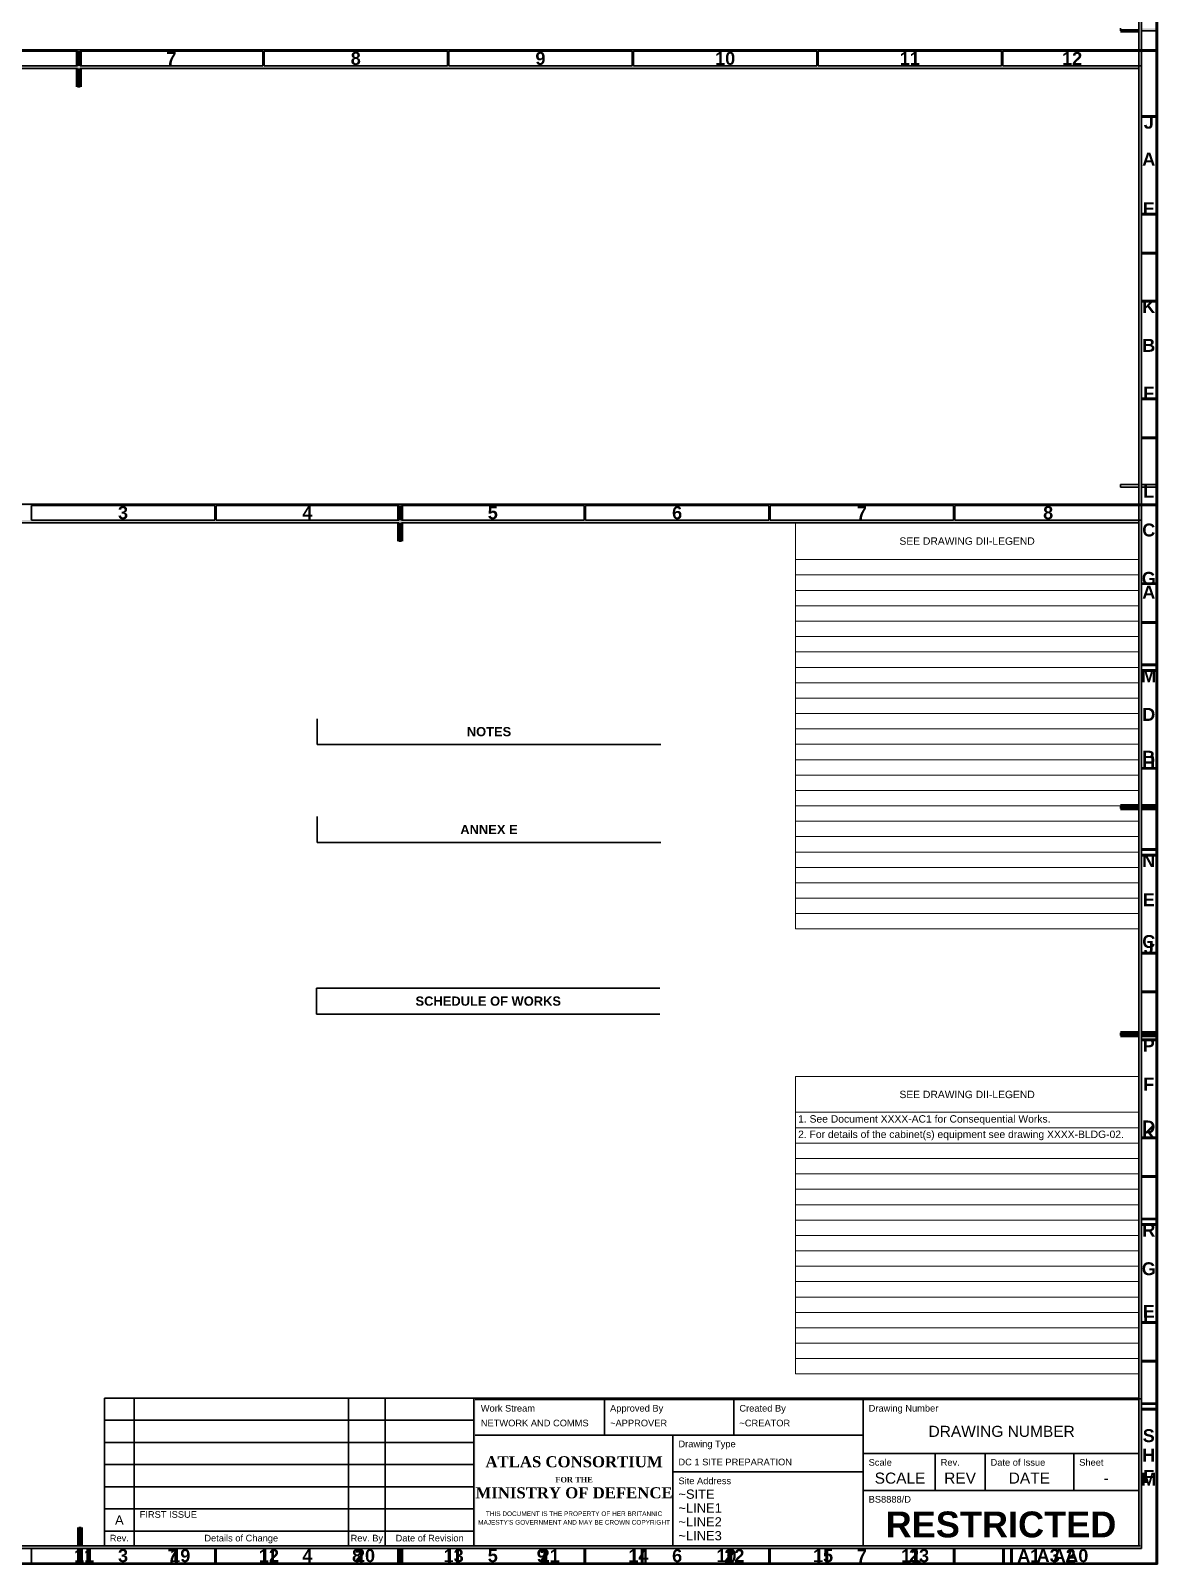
# Model space of a CAD drawing. Header units: millimetres. Extents: x 0 to 21838947, y -10538 to 10000000.
# Drawn here: x 21621389.7 to 21621694.7, y 367252.7 to 367667.9 of the extents above; entities that cross this region are included whole.
import ezdxf
from ezdxf.enums import TextEntityAlignment as Align

# ---------------------------------------------------------------- set-up
doc = ezdxf.new("R2010")
doc.units = ezdxf.units.MM
doc.layers.get('0').update_dxf_attribs({"lineweight": 30})
doc.layers.get('defpoints').update_dxf_attribs({"color": 41, "lineweight": 30})
doc.layers.add('-00', color=7, linetype='Continuous', lineweight=30)
doc.layers.add('-02 VIEWPORTS', color=6, linetype='Continuous', lineweight=30, plot=False)
doc.styles.add('ARIAL', font='ARIAL.TTF')
doc.styles.add('TEXT-A', font='ARIAL.TTF', dxfattribs={"height": 1.8})
doc.styles.add('TEXT-B', font='ARIAL.TTF', dxfattribs={"height": 1.8})
doc.styles.add('TEXT-C', font='ARIALBD.TTF', dxfattribs={"height": 1.8})
doc.styles.add('TEXT-E', font='ARIAL.TTF', dxfattribs={"height": 2.5})
doc.styles.add('TEXT-G', font='ARIALBD.TTF', dxfattribs={"height": 2.5})
doc.styles.add('TEXT-H', font='ARIALBD.TTF', dxfattribs={"height": 3.5})

# ---------------------------------------------------------------- blocks, each defined once
blk = doc.blocks.new('*U19')
for p, q in [((-100, 40), (0, 40)), ((-100, 0), (-100, 40)), ((-92, 34), (-92, 40)), ((-34, 34), (-34, 40)), ((-24, 40), (-24, 34)), ((0, 40), (0, 0)), ((-100, 34), (0, 34)), ((-92, 28), (-92, 34)), ((-34, 28), (-34, 34)), ((-24, 34), (-24, 28)), ((-100, 28), (0, 28)), ((-92, 22), (-92, 28)), ((-34, 22), (-34, 28)), ((-24, 28), (-24, 22)), ((-100, 22), (0, 22)), ((-92, 16), (-92, 22)), ((-34, 16), (-34, 22)), ((-24, 22), (-24, 16)), ((-100, 16), (0, 16)), ((-92, 10), (-92, 16)), ((-34, 10), (-34, 16)), ((-24, 16), (-24, 10)), ((-100, 10), (0, 10)), ((-92, 4), (-92, 10)), ((-34, 4), (-34, 10)), ((-24, 10), (-24, 4)), ((-100, 4), (0, 4)), ((-92, 0), (-92, 4)), ((-34, 4), (-34, 0)), ((-24, 4), (-24, 0))]:
    blk.add_line(p, q)
at = {"char_height": 1.8, "attachment_point": 2, "style": 'TEXT-A'}
for s, insert in [('Rev.', (-96, 3)), ('Details of Change', (-63, 3)), ('Rev. By', (-29, 3)), ('Date of Revision', (-12, 3))]:
    blk.add_mtext(s, dxfattribs=dict(at, insert=insert))
for tag, style, p in [('REV-F', 'TEXT-B', (-96, 37)), ('REVF-DRAWN', 'TEXT-E', (-29, 37)), ('REVF-DATE', 'TEXT-E', (-12, 37)), ('REV-E', 'TEXT-B', (-96, 31)), ('REVE-DRAWN', 'TEXT-E', (-29, 31)), ('REVE-DATE', 'TEXT-E', (-12, 31)), ('REV-D', 'TEXT-B', (-96, 25)), ('REVD-DRAWN', 'TEXT-E', (-29, 25)), ('REVD-DATE', 'TEXT-E', (-12, 25)), ('REV-C', 'TEXT-B', (-96, 19)), ('REVC-DRAWN', 'TEXT-E', (-29, 19)), ('REVC-DATE', 'TEXT-E', (-12, 19)), ('REV-B', 'TEXT-B', (-96, 13)), ('REVB-DRAWN', 'TEXT-E', (-29, 13)), ('REVB-DATE', 'TEXT-E', (-12, 13)), ('REV-A', 'TEXT-B', (-96, 7)), ('REVA-DRAWN', 'TEXT-E', (-29, 7)), ('REVA-DATE', 'TEXT-E', (-12, 7))]:
    blk.add_attdef(tag, text='', height=2.5, dxfattribs=dict(style=style)).set_placement(p, align=Align.MIDDLE_CENTER)
at = {"style": 'TEXT-A'}
for tag, p in [('REV-F_LINE_1', (-90.5, 38.5)), ('REV-F_LINE_2', (-90.5, 35.5)), ('REV-E_LINE_1', (-90.5, 32.5)), ('REV-E_LINE_2', (-90.5, 29.5)), ('REV-D_LINE_1', (-90.5, 26.5)), ('REV-D_LINE_2', (-90.5, 23.5)), ('REV-C_LINE_1', (-90.5, 20.5)), ('REV-C_LINE_2', (-90.5, 17.5)), ('REV-B_LINE_1', (-90.5, 14.5)), ('REV-B_LINE_2', (-90.5, 11.5)), ('REV-A_LINE_1', (-90.5, 8.5)), ('REV-A_LINE_2', (-90.5, 5.5))]:
    blk.add_attdef(tag, text='', height=1.8, dxfattribs=at).set_placement(p, align=Align.MIDDLE_LEFT)
blk = doc.blocks.new('Drawing Address')
blk.add_lwpolyline([(51.5, 0), (0, 0), (0, 20), (51.5, 20)], close=True)
at = {"color": 7, "style": 'TEXT-A'}
for tag, p in [('~SITE', (1.5, 14)), ('~LINE1', (1.5, 10.25)), ('~LINE2', (1.5, 6.5)), ('~LINE3', (1.5, 2.75))]:
    blk.add_attdef(tag, text='', height=2.5, dxfattribs=at).set_placement(p, align=Align.MIDDLE_LEFT)
blk = doc.blocks.new('GD_TB_SCHEDULE OF WORKS-V2')
for p, q in [((-93, 0), (0, 0)), ((-93, 0), (-93, -7)), ((-93, -7), (0, -7))]:
    blk.add_line(p, q)
at = {"style": 'TEXT-G'}
blk.add_text('SCHEDULE OF WORKS', height=2.5, dxfattribs=at).set_placement((-66.17, -4.75))
blk = doc.blocks.new('GD_TB_NOTES-V2')
for q in [(-93, 0), (0, -7)]:
    blk.add_line((-93, -7), q)
at = {"insert": (-46.5, -3.5), "char_height": 2.5, "attachment_point": 5, "style": 'TEXT-G'}
blk.add_mtext('ANNEX E', dxfattribs=at)
blk = doc.blocks.new('*U18')
h = blk.add_hatch(color=256)
h.paths.add_polyline_path([(1169, 831), (1169, 0), (0, 0), (0, 831)])
h.paths.add_polyline_path([(1164.7, 515.67), (1168.65, 515.67), (1168.65, 565.32), (1164.7, 565.32)], flags=16)
h.paths.add_polyline_path([(1164.7, 515.32), (1168.65, 515.32), (1168.65, 465.67), (1164.7, 465.67)], flags=16)
h.paths.add_polyline_path([(1164, 5), (1164, 826), (579.85, 826), (579.85, 821), (579.15, 821), (579.15, 826), (5, 826), (5, 415.85), (10, 415.85), (10, 415.15), (5, 415.15), (5, 5), (579.15, 5), (579.15, 10), (579.85, 10), (579.85, 5)], flags=16)
h.paths.add_polyline_path([(1164.7, 565.67), (1168.65, 565.67), (1168.65, 615.32), (1164.7, 615.32)], flags=16)
h.paths.add_polyline_path([(1164.7, 615.67), (1168.65, 615.67), (1168.65, 665.32), (1164.7, 665.32)], flags=16)
h.paths.add_polyline_path([(1164.7, 665.67), (1168.65, 665.67), (1168.65, 715.32), (1164.7, 715.32)], flags=16)
h.paths.add_polyline_path([(1164.7, 715.67), (1168.65, 715.67), (1168.65, 765.32), (1164.7, 765.32)], flags=16)
h.paths.add_polyline_path([(1164.7, 765.67), (1168.65, 765.67), (1168.65, 830.65), (1129.68, 830.65), (1129.68, 826.7), (1164.7, 826.7)], flags=16)
h.paths.add_polyline_path([(1129.33, 826.7), (1129.33, 830.65), (1079.68, 830.65), (1079.68, 826.7)], flags=16)
h.paths.add_polyline_path([(1079.33, 826.7), (1079.33, 830.65), (1029.68, 830.65), (1029.68, 826.7)], flags=16)
h.paths.add_polyline_path([(1029.33, 826.7), (1029.33, 830.65), (979.68, 830.65), (979.68, 826.7)], flags=16)
h.paths.add_polyline_path([(979.33, 826.7), (979.33, 830.65), (929.68, 830.65), (929.68, 826.7)], flags=16)
h.paths.add_polyline_path([(929.33, 826.7), (929.33, 830.65), (879.68, 830.65), (879.68, 826.7)], flags=16)
h.paths.add_polyline_path([(879.33, 826.7), (879.33, 830.65), (829.68, 830.65), (829.68, 826.7)], flags=16)
h.paths.add_polyline_path([(829.33, 826.7), (829.33, 830.65), (779.68, 830.65), (779.68, 826.7)], flags=16)
h.paths.add_polyline_path([(779.33, 826.7), (779.33, 830.65), (729.68, 830.65), (729.68, 826.7)], flags=16)
h.paths.add_polyline_path([(729.33, 826.7), (729.33, 830.65), (679.68, 830.65), (679.68, 826.7)], flags=16)
h.paths.add_polyline_path([(679.33, 826.7), (679.33, 830.65), (629.68, 830.65), (629.68, 826.7)], flags=16)
h.paths.add_polyline_path([(629.33, 826.7), (629.33, 830.65), (579.85, 830.65), (579.85, 826.7)], flags=16)
h.paths.add_polyline_path([(579.15, 826.7), (579.15, 830.65), (529.68, 830.65), (529.68, 826.7)], flags=16)
h.paths.add_polyline_path([(529.33, 826.7), (529.33, 830.65), (479.68, 830.65), (479.68, 826.7)], flags=16)
h.paths.add_polyline_path([(479.33, 826.7), (479.33, 830.65), (429.68, 830.65), (429.68, 826.7)], flags=16)
h.paths.add_polyline_path([(429.33, 826.7), (429.33, 830.65), (379.68, 830.65), (379.68, 826.7)], flags=16)
h.paths.add_polyline_path([(379.33, 826.7), (379.33, 830.65), (329.68, 830.65), (329.68, 826.7)], flags=16)
h.paths.add_polyline_path([(329.33, 826.7), (329.33, 830.65), (279.68, 830.65), (279.68, 826.7)], flags=16)
h.paths.add_polyline_path([(279.33, 826.7), (279.33, 830.65), (229.68, 830.65), (229.68, 826.7)], flags=16)
h.paths.add_polyline_path([(229.33, 826.7), (229.33, 830.65), (179.68, 830.65), (179.68, 826.7)], flags=16)
h.paths.add_polyline_path([(179.33, 826.7), (179.33, 830.65), (129.68, 830.65), (129.68, 826.7)], flags=16)
h.paths.add_polyline_path([(129.33, 826.7), (129.33, 830.65), (79.68, 830.65), (79.68, 826.7)], flags=16)
h.paths.add_polyline_path([(79.33, 826.7), (79.33, 830.65), (29.68, 830.65), (29.68, 826.7)], flags=16)
h.paths.add_polyline_path([(29.33, 826.7), (29.33, 830.65), (0.35, 830.65), (0.35, 765.67), (4.3, 765.67), (4.3, 826.7)], flags=16)
h.paths.add_polyline_path([(4.3, 715.67), (4.3, 765.32), (0.35, 765.32), (0.35, 715.67)], flags=16)
h.paths.add_polyline_path([(4.3, 665.67), (4.3, 715.32), (0.35, 715.32), (0.35, 665.67)], flags=16)
h.paths.add_polyline_path([(4.3, 615.67), (4.3, 665.32), (0.35, 665.32), (0.35, 615.67)], flags=16)
h.paths.add_polyline_path([(4.3, 565.67), (4.3, 615.32), (0.35, 615.32), (0.35, 565.67)], flags=16)
h.paths.add_polyline_path([(4.3, 515.67), (4.3, 565.32), (0.35, 565.32), (0.35, 515.67)], flags=16)
h.paths.add_polyline_path([(4.3, 465.67), (4.3, 515.32), (0.35, 515.32), (0.35, 465.67)], flags=16)
h.paths.add_polyline_path([(4.3, 465.32), (0.35, 465.32), (0.35, 415.85), (4.3, 415.85)], flags=16)
h.paths.add_polyline_path([(4.3, 365.67), (4.3, 415.15), (0.35, 415.15), (0.35, 365.67)], flags=16)
h.paths.add_polyline_path([(4.3, 315.67), (4.3, 365.32), (0.35, 365.32), (0.35, 315.67)], flags=16)
h.paths.add_polyline_path([(4.3, 265.67), (4.3, 315.32), (0.35, 315.32), (0.35, 265.67)], flags=16)
h.paths.add_polyline_path([(4.3, 215.67), (4.3, 265.32), (0.35, 265.32), (0.35, 215.67)], flags=16)
h.paths.add_polyline_path([(4.3, 165.67), (4.3, 215.32), (0.35, 215.32), (0.35, 165.67)], flags=16)
h.paths.add_polyline_path([(4.3, 115.67), (4.3, 165.32), (0.35, 165.32), (0.35, 115.67)], flags=16)
h.paths.add_polyline_path([(4.3, 65.67), (4.3, 115.32), (0.35, 115.32), (0.35, 65.67)], flags=16)
h.paths.add_polyline_path([(4.3, 4.3), (4.3, 65.32), (0.35, 65.32), (0.35, 0.35), (29.33, 0.35), (29.33, 4.3)], flags=16)
h.paths.add_polyline_path([(29.68, 4.3), (29.68, 0.35), (79.33, 0.35), (79.33, 4.3)], flags=16)
h.paths.add_polyline_path([(79.68, 4.3), (79.68, 0.35), (129.33, 0.35), (129.33, 4.3)], flags=16)
h.paths.add_polyline_path([(129.68, 4.3), (129.68, 0.35), (179.33, 0.35), (179.33, 4.3)], flags=16)
h.paths.add_polyline_path([(179.68, 4.3), (179.68, 0.35), (229.33, 0.35), (229.33, 4.3)], flags=16)
h.paths.add_polyline_path([(229.68, 4.3), (229.68, 0.35), (279.33, 0.35), (279.33, 4.3)], flags=16)
h.paths.add_polyline_path([(279.68, 4.3), (279.68, 0.35), (329.33, 0.35), (329.33, 4.3)], flags=16)
h.paths.add_polyline_path([(329.68, 4.3), (329.68, 0.35), (379.33, 0.35), (379.33, 4.3)], flags=16)
h.paths.add_polyline_path([(379.68, 4.3), (379.68, 0.35), (429.33, 0.35), (429.33, 4.3)], flags=16)
h.paths.add_polyline_path([(429.68, 4.3), (429.68, 0.35), (479.33, 0.35), (479.33, 4.3)], flags=16)
h.paths.add_polyline_path([(479.68, 4.3), (479.68, 0.35), (529.33, 0.35), (529.33, 4.3)], flags=16)
h.paths.add_polyline_path([(529.68, 4.3), (529.68, 0.35), (579.15, 0.35), (579.15, 4.3)], flags=16)
h.paths.add_polyline_path([(579.85, 4.3), (579.85, 0.35), (629.33, 0.35), (629.33, 4.3)], flags=16)
h.paths.add_polyline_path([(629.68, 4.3), (629.68, 0.35), (679.33, 0.35), (679.33, 4.3)], flags=16)
h.paths.add_polyline_path([(679.68, 4.3), (679.68, 0.35), (729.33, 0.35), (729.33, 4.3)], flags=16)
h.paths.add_polyline_path([(729.68, 4.3), (729.68, 0.35), (779.33, 0.35), (779.33, 4.3)], flags=16)
h.paths.add_polyline_path([(779.68, 4.3), (779.68, 0.35), (829.33, 0.35), (829.33, 4.3)], flags=16)
h.paths.add_polyline_path([(829.68, 4.3), (829.68, 0.35), (879.33, 0.35), (879.33, 4.3)], flags=16)
h.paths.add_polyline_path([(879.68, 4.3), (879.68, 0.35), (929.33, 0.35), (929.33, 4.3)], flags=16)
h.paths.add_polyline_path([(929.68, 4.3), (929.68, 0.35), (979.33, 0.35), (979.33, 4.3)], flags=16)
h.paths.add_polyline_path([(979.68, 4.3), (979.68, 0.35), (1029.33, 0.35), (1029.33, 4.3)], flags=16)
h.paths.add_polyline_path([(1029.68, 4.3), (1029.68, 0.35), (1079.33, 0.35), (1079.33, 4.3)], flags=16)
h.paths.add_polyline_path([(1079.68, 4.3), (1079.68, 0.35), (1129.33, 0.35), (1129.33, 4.3)], flags=16)
h.paths.add_polyline_path([(1129.68, 4.3), (1129.68, 0.35), (1168.65, 0.35), (1168.65, 65.32), (1164.7, 65.32), (1164.7, 4.3)], flags=16)
h.paths.add_polyline_path([(1164.7, 65.67), (1168.65, 65.67), (1168.65, 115.32), (1164.7, 115.32)], flags=16)
h.paths.add_polyline_path([(1164.7, 115.67), (1168.65, 115.67), (1168.65, 165.32), (1164.7, 165.32)], flags=16)
h.paths.add_polyline_path([(1164.7, 165.67), (1168.65, 165.67), (1168.65, 215.32), (1164.7, 215.32)], flags=16)
h.paths.add_polyline_path([(1164.7, 215.67), (1168.65, 215.67), (1168.65, 265.32), (1164.7, 265.32)], flags=16)
h.paths.add_polyline_path([(1164.7, 265.67), (1168.65, 265.67), (1168.65, 315.32), (1164.7, 315.32)], flags=16)
h.paths.add_polyline_path([(1164.7, 315.67), (1168.65, 315.67), (1168.65, 365.32), (1164.7, 365.32)], flags=16)
h.paths.add_polyline_path([(1164.7, 365.67), (1168.65, 365.67), (1168.65, 415.15), (1164.7, 415.15)], flags=16)
h.paths.add_polyline_path([(1164.7, 415.85), (1168.65, 415.85), (1168.65, 465.32), (1164.7, 465.32)], flags=16)
h = blk.add_hatch(color=256)
h.paths.add_polyline_path([(1164.7, 242.17), (1168.65, 242.17), (1168.65, 291.65), (1164.7, 291.65)], flags=16)
h.paths.add_polyline_path([(1164.7, 241.82), (1168.65, 241.82), (1168.65, 192.17), (1164.7, 192.17)], flags=16)
h.paths.add_polyline_path([(1164, 5), (1164, 579), (753.85, 579), (753.85, 574), (753.15, 574), (753.15, 579), (353, 579), (353, 292.35), (358, 292.35), (358, 291.65), (353, 291.65), (353, 5), (753.15, 5), (753.15, 10), (753.85, 10), (753.85, 5)], flags=16)
h.paths.add_polyline_path([(1169, 0), (1169, 584), (348, 584), (348, 0)])
h.paths.add_polyline_path([(1164.7, 292.35), (1168.65, 292.35), (1168.65, 341.82), (1164.7, 341.82)], flags=16)
h.paths.add_polyline_path([(1164.7, 342.17), (1168.65, 342.17), (1168.65, 391.82), (1164.7, 391.82)], flags=16)
h.paths.add_polyline_path([(1164.7, 392.17), (1168.65, 392.17), (1168.65, 441.82), (1164.7, 441.82)], flags=16)
h.paths.add_polyline_path([(1164.7, 442.17), (1168.65, 442.17), (1168.65, 491.82), (1164.7, 491.82)], flags=16)
h.paths.add_polyline_path([(1164.7, 492.17), (1168.65, 492.17), (1168.65, 541.82), (1164.7, 541.82)], flags=16)
h.paths.add_polyline_path([(1164.7, 542.17), (1168.65, 542.17), (1168.65, 583.65), (1103.68, 583.65), (1103.68, 579.7), (1164.7, 579.7)], flags=16)
h.paths.add_polyline_path([(1103.33, 579.7), (1103.33, 583.65), (1053.68, 583.65), (1053.68, 579.7)], flags=16)
h.paths.add_polyline_path([(1053.33, 579.7), (1053.33, 583.65), (1003.68, 583.65), (1003.68, 579.7)], flags=16)
h.paths.add_polyline_path([(1003.33, 579.7), (1003.33, 583.65), (953.68, 583.65), (953.68, 579.7)], flags=16)
h.paths.add_polyline_path([(953.33, 579.7), (953.33, 583.65), (903.68, 583.65), (903.68, 579.7)], flags=16)
h.paths.add_polyline_path([(903.33, 579.7), (903.33, 583.65), (853.68, 583.65), (853.68, 579.7)], flags=16)
h.paths.add_polyline_path([(853.33, 579.7), (853.33, 583.65), (803.68, 583.65), (803.68, 579.7)], flags=16)
h.paths.add_polyline_path([(803.33, 579.7), (803.33, 583.65), (753.85, 583.65), (753.85, 579.7)], flags=16)
h.paths.add_polyline_path([(703.68, 579.7), (753.15, 579.7), (753.15, 583.65), (703.68, 583.65)], flags=16)
h.paths.add_polyline_path([(703.33, 579.7), (703.33, 583.65), (653.68, 583.65), (653.68, 579.7)], flags=16)
h.paths.add_polyline_path([(653.33, 579.7), (653.33, 583.65), (603.68, 583.65), (603.68, 579.7)], flags=16)
h.paths.add_polyline_path([(603.33, 579.7), (603.33, 583.65), (553.68, 583.65), (553.68, 579.7)], flags=16)
h.paths.add_polyline_path([(553.33, 579.7), (553.33, 583.65), (503.68, 583.65), (503.68, 579.7)], flags=16)
h.paths.add_polyline_path([(503.33, 579.7), (503.33, 583.65), (453.68, 583.65), (453.68, 579.7)], flags=16)
h.paths.add_polyline_path([(453.33, 579.7), (453.33, 583.65), (403.68, 583.65), (403.68, 579.7)], flags=16)
h.paths.add_polyline_path([(403.33, 579.7), (403.33, 583.65), (348.35, 583.65), (348.35, 542.17), (352.3, 542.17), (352.3, 579.7)], flags=16)
h.paths.add_polyline_path([(352.3, 492.17), (352.3, 541.82), (348.35, 541.82), (348.35, 492.17)], flags=16)
h.paths.add_polyline_path([(352.3, 442.17), (352.3, 491.82), (348.35, 491.82), (348.35, 442.17)], flags=16)
h.paths.add_polyline_path([(352.3, 392.17), (352.3, 441.82), (348.35, 441.82), (348.35, 392.17)], flags=16)
h.paths.add_polyline_path([(352.3, 4.3), (352.3, 41.82), (348.35, 41.82), (348.35, 0.35), (403.33, 0.35), (403.33, 4.3)], flags=16)
h.paths.add_polyline_path([(352.3, 42.17), (352.3, 91.82), (348.35, 91.82), (348.35, 42.17)], flags=16)
h.paths.add_polyline_path([(352.3, 92.17), (352.3, 141.82), (348.35, 141.82), (348.35, 92.17)], flags=16)
h.paths.add_polyline_path([(352.3, 142.17), (352.3, 191.82), (348.35, 191.82), (348.35, 142.17)], flags=16)
h.paths.add_polyline_path([(352.3, 192.17), (352.3, 241.82), (348.35, 241.82), (348.35, 192.17)], flags=16)
h.paths.add_polyline_path([(352.3, 242.17), (352.3, 291.65), (348.35, 291.65), (348.35, 242.17)], flags=16)
h.paths.add_polyline_path([(352.3, 292.35), (352.3, 341.82), (348.35, 341.82), (348.35, 292.35)], flags=16)
h.paths.add_polyline_path([(352.3, 342.17), (352.3, 391.82), (348.35, 391.82), (348.35, 342.17)], flags=16)
h.paths.add_polyline_path([(403.68, 4.3), (403.68, 0.35), (453.33, 0.35), (453.33, 4.3)], flags=16)
h.paths.add_polyline_path([(453.68, 4.3), (453.68, 0.35), (503.33, 0.35), (503.33, 4.3)], flags=16)
h.paths.add_polyline_path([(503.68, 4.3), (503.68, 0.35), (553.33, 0.35), (553.33, 4.3)], flags=16)
h.paths.add_polyline_path([(553.68, 4.3), (553.68, 0.35), (603.33, 0.35), (603.33, 4.3)], flags=16)
h.paths.add_polyline_path([(603.68, 4.3), (603.68, 0.35), (653.33, 0.35), (653.33, 4.3)], flags=16)
h.paths.add_polyline_path([(653.68, 4.3), (653.68, 0.35), (703.33, 0.35), (703.33, 4.3)], flags=16)
h.paths.add_polyline_path([(703.68, 4.3), (703.68, 0.35), (753.15, 0.35), (753.15, 4.3)], flags=16)
h.paths.add_polyline_path([(753.85, 4.3), (753.85, 0.35), (803.33, 0.35), (803.33, 4.3)], flags=16)
h.paths.add_polyline_path([(803.68, 4.3), (803.68, 0.35), (853.33, 0.35), (853.33, 4.3)], flags=16)
h.paths.add_polyline_path([(853.68, 4.3), (853.68, 0.35), (903.33, 0.35), (903.33, 4.3)], flags=16)
h.paths.add_polyline_path([(903.68, 4.3), (903.68, 0.35), (953.33, 0.35), (953.33, 4.3)], flags=16)
h.paths.add_polyline_path([(953.68, 4.3), (953.68, 0.35), (1003.33, 0.35), (1003.33, 4.3)], flags=16)
h.paths.add_polyline_path([(1003.68, 4.3), (1003.68, 0.35), (1053.33, 0.35), (1053.33, 4.3)], flags=16)
h.paths.add_polyline_path([(1053.68, 4.3), (1053.68, 0.35), (1103.33, 0.35), (1103.33, 4.3)], flags=16)
h.paths.add_polyline_path([(1103.68, 4.3), (1103.68, 0.35), (1168.65, 0.35), (1168.65, 41.82), (1164.7, 41.82), (1164.7, 4.3)], flags=16)
h.paths.add_polyline_path([(1164.7, 42.17), (1168.65, 42.17), (1168.65, 91.82), (1164.7, 91.82)], flags=16)
h.paths.add_polyline_path([(1164.7, 92.17), (1168.65, 92.17), (1168.65, 141.82), (1164.7, 141.82)], flags=16)
h.paths.add_polyline_path([(1164.7, 142.17), (1168.65, 142.17), (1168.65, 191.82), (1164.7, 191.82)], flags=16)
h = blk.add_hatch(color=256)
h.paths.add_polyline_path([(599.3, 355.17), (599.3, 405.7), (626.83, 405.7), (626.83, 409.65), (595.35, 409.65), (595.35, 355.17)], flags=16)
h.paths.add_polyline_path([(600, 205.35), (600, 405), (876.65, 405), (876.65, 400), (877.35, 400), (877.35, 405), (1164, 405), (1164, 5), (877.7, 5), (877.7, 10), (877, 10), (877, 5), (600, 5), (600, 204.65), (605, 204.65), (605, 205.35)], flags=16)
h.paths.add_polyline_path([(595, 0), (595, 410), (1169, 410), (1169, 0)])
h.paths.add_polyline_path([(627.18, 405.7), (627.18, 409.65), (676.83, 409.65), (676.83, 405.7)], flags=16)
h.paths.add_polyline_path([(677.18, 405.7), (677.18, 409.65), (726.83, 409.65), (726.83, 405.7)], flags=16)
h.paths.add_polyline_path([(727.18, 405.7), (727.18, 409.65), (776.83, 409.65), (776.83, 405.7)], flags=16)
h.paths.add_polyline_path([(777.18, 405.7), (777.18, 409.65), (826.83, 409.65), (826.83, 405.7)], flags=16)
h.paths.add_polyline_path([(827.18, 405.7), (827.18, 409.65), (876.65, 409.65), (876.65, 405.7)], flags=16)
h.paths.add_polyline_path([(877.35, 405.7), (926.83, 405.7), (926.83, 409.65), (877.35, 409.65)], flags=16)
h.paths.add_polyline_path([(927.18, 405.7), (927.18, 409.65), (976.83, 409.65), (976.83, 405.7)], flags=16)
h.paths.add_polyline_path([(977.18, 405.7), (977.18, 409.65), (1026.83, 409.65), (1026.83, 405.7)], flags=16)
h.paths.add_polyline_path([(1027.18, 405.7), (1027.18, 409.65), (1076.83, 409.65), (1076.83, 405.7)], flags=16)
h.paths.add_polyline_path([(1077.18, 405.7), (1077.18, 409.65), (1126.83, 409.65), (1126.83, 405.7)], flags=16)
h.paths.add_polyline_path([(1127.18, 405.7), (1127.18, 409.65), (1168.65, 409.65), (1168.65, 355.17), (1164.7, 355.17), (1164.7, 405.7)], flags=16)
h.paths.add_polyline_path([(1168.65, 354.82), (1164.7, 354.82), (1164.7, 305.17), (1168.65, 305.17)], flags=16)
h.paths.add_polyline_path([(1168.65, 304.82), (1164.7, 304.82), (1164.7, 255.17), (1168.65, 255.17)], flags=16)
h.paths.add_polyline_path([(1168.65, 254.82), (1164.7, 254.82), (1164.7, 205.35), (1168.65, 205.35)], flags=16)
h.paths.add_polyline_path([(1164.7, 204.65), (1168.65, 204.65), (1168.65, 155.17), (1164.7, 155.17)], flags=16)
h.paths.add_polyline_path([(1168.65, 154.82), (1164.7, 154.82), (1164.7, 105.17), (1168.65, 105.17)], flags=16)
h.paths.add_polyline_path([(1168.65, 104.82), (1164.7, 104.82), (1164.7, 55.17), (1168.65, 55.17)], flags=16)
h.paths.add_polyline_path([(1168.65, 54.82), (1164.7, 54.82), (1164.7, 4.3), (1127.53, 4.3), (1127.53, 0.35), (1168.65, 0.35)], flags=16)
h.paths.add_polyline_path([(1127.18, 4.3), (1127.18, 0.35), (1077.53, 0.35), (1077.53, 4.3)], flags=16)
h.paths.add_polyline_path([(1077.18, 4.3), (1077.18, 0.35), (1027.53, 0.35), (1027.53, 4.3)], flags=16)
h.paths.add_polyline_path([(1027.18, 4.3), (1027.18, 0.35), (977.53, 0.35), (977.53, 4.3)], flags=16)
h.paths.add_polyline_path([(977.18, 4.3), (977.18, 0.35), (927.53, 0.35), (927.53, 4.3)], flags=16)
h.paths.add_polyline_path([(927.18, 4.3), (927.18, 0.35), (877.7, 0.35), (877.7, 4.3)], flags=16)
h.paths.add_polyline_path([(827.53, 4.3), (877, 4.3), (877, 0.35), (827.53, 0.35)], flags=16)
h.paths.add_polyline_path([(827.18, 4.3), (827.18, 0.35), (777.53, 0.35), (777.53, 4.3)], flags=16)
h.paths.add_polyline_path([(777.18, 4.3), (777.18, 0.35), (727.53, 0.35), (727.53, 4.3)], flags=16)
h.paths.add_polyline_path([(727.18, 4.3), (727.18, 0.35), (677.53, 0.35), (677.53, 4.3)], flags=16)
h.paths.add_polyline_path([(677.18, 4.3), (677.18, 0.35), (627.53, 0.35), (627.53, 4.3)], flags=16)
h.paths.add_polyline_path([(627.18, 4.3), (627.18, 0.35), (595.35, 0.35), (595.35, 54.82), (599.3, 54.82), (599.3, 4.3)], flags=16)
h.paths.add_polyline_path([(595.35, 55.17), (599.3, 55.17), (599.3, 104.82), (595.35, 104.82)], flags=16)
h.paths.add_polyline_path([(595.35, 105.17), (599.3, 105.17), (599.3, 154.82), (595.35, 154.82)], flags=16)
h.paths.add_polyline_path([(595.35, 155.17), (599.3, 155.17), (599.3, 204.65), (595.35, 204.65)], flags=16)
h.paths.add_polyline_path([(599.3, 205.35), (599.3, 254.82), (595.35, 254.82), (595.35, 205.35)], flags=16)
h.paths.add_polyline_path([(595.35, 255.17), (599.3, 255.17), (599.3, 304.82), (595.35, 304.82)], flags=16)
h.paths.add_polyline_path([(595.35, 305.17), (599.3, 305.17), (599.3, 354.82), (595.35, 354.82)], flags=16)
h = blk.add_hatch(color=256)
h.paths.add_polyline_path([(963.65, 5), (964.35, 5), (1164, 5), (1164, 282), (964.35, 282), (964.35, 277), (963.65, 277), (963.65, 282), (774, 282), (774, 143.85), (779, 143.85), (779, 143.15), (774, 143.15), (774, 5)], flags=16)
h.paths.add_polyline_path([(964.35, 4.3), (964.35, 0.35), (1013.83, 0.35), (1013.83, 4.3)], flags=16)
h.paths.add_polyline_path([(963.65, 4.3), (963.65, 0.35), (914.18, 0.35), (914.18, 4.3)], flags=16)
h.paths.add_polyline_path([(769, 0), (1169, 0), (1169, 287), (769, 287)])
h.paths.add_polyline_path([(913.83, 4.3), (913.83, 0.35), (864.18, 0.35), (864.18, 4.3)], flags=16)
h.paths.add_polyline_path([(863.83, 4.3), (863.83, 0.35), (814.18, 0.35), (814.18, 4.3)], flags=16)
h.paths.add_polyline_path([(813.83, 4.3), (813.83, 0.35), (769.35, 0.35), (769.35, 43.32), (773.3, 43.32), (773.3, 4.3)], flags=16)
h.paths.add_polyline_path([(769.35, 43.67), (773.3, 43.67), (773.3, 93.32), (769.35, 93.32)], flags=16)
h.paths.add_polyline_path([(769.35, 93.67), (773.3, 93.67), (773.3, 143.15), (769.35, 143.15)], flags=16)
h.paths.add_polyline_path([(773.3, 193.32), (773.3, 143.85), (769.35, 143.85), (769.35, 193.32)], flags=16)
h.paths.add_polyline_path([(769.35, 193.67), (773.3, 193.67), (773.3, 243.32), (769.35, 243.32)], flags=16)
h.paths.add_polyline_path([(769.35, 243.67), (773.3, 243.67), (773.3, 282.7), (813.83, 282.7), (813.83, 286.65), (769.35, 286.65)], flags=16)
h.paths.add_polyline_path([(814.18, 282.7), (814.18, 286.65), (863.83, 286.65), (863.83, 282.7)], flags=16)
h.paths.add_polyline_path([(864.18, 282.7), (864.18, 286.65), (913.83, 286.65), (913.83, 282.7)], flags=16)
h.paths.add_polyline_path([(914.18, 282.7), (914.18, 286.65), (963.65, 286.65), (963.65, 282.7)], flags=16)
h.paths.add_polyline_path([(1013.83, 282.7), (964.35, 282.7), (964.35, 286.65), (1013.83, 286.65)], flags=16)
h.paths.add_polyline_path([(1063.83, 282.7), (1014.18, 282.7), (1014.18, 286.65), (1063.83, 286.65)], flags=16)
h.paths.add_polyline_path([(1113.83, 282.7), (1064.18, 282.7), (1064.18, 286.65), (1113.83, 286.65)], flags=16)
h.paths.add_polyline_path([(1164.7, 282.7), (1114.18, 282.7), (1114.18, 286.65), (1168.65, 286.65), (1168.65, 243.67), (1164.7, 243.67)], flags=16)
h.paths.add_polyline_path([(1168.65, 243.32), (1164.7, 243.32), (1164.7, 193.67), (1168.65, 193.67)], flags=16)
h.paths.add_polyline_path([(1168.65, 193.32), (1164.7, 193.32), (1164.7, 143.85), (1168.65, 143.85)], flags=16)
h.paths.add_polyline_path([(1164.7, 93.67), (1164.7, 143.15), (1168.65, 143.15), (1168.65, 93.67)], flags=16)
h.paths.add_polyline_path([(1168.65, 93.32), (1164.7, 93.32), (1164.7, 43.67), (1168.65, 43.67)], flags=16)
h.paths.add_polyline_path([(1168.65, 43.32), (1164.7, 43.32), (1164.7, 4.3), (1114.18, 4.3), (1114.18, 0.35), (1168.65, 0.35)], flags=16)
h.paths.add_polyline_path([(1113.83, 4.3), (1113.83, 0.35), (1064.18, 0.35), (1064.18, 4.3)], flags=16)
h.paths.add_polyline_path([(1063.83, 4.3), (1063.83, 0.35), (1014.18, 0.35), (1014.18, 4.3)], flags=16)
blk.add_hatch(color=7).paths.add_polyline_path([(1164, 44.65), (1164, 45), (984, 45), (984, 5), (984.35, 5), (984.35, 44.65)])
for p, q in [((1169, 831), (1169, 0)), ((1169, 0), (1169, 584)), ((1164, 5), (1164, 579)), ((1164.7, 392.17), (1164.7, 441.82)), ((1168.65, 392.17), (1168.65, 441.82)), ((1159, 415.15), (1159, 415.85)), ((876.65, 400), (877.35, 400)), ((877, 400), (877.35, 400)), ((1164.7, 392.17), (1168.65, 392.17)), ((1164.7, 342.17), (1164.7, 391.82)), ((1164.7, 391.82), (1168.65, 391.82)), ((1168.65, 342.17), (1168.65, 391.82)), ((1164.7, 342.17), (1168.65, 342.17)), ((1164.7, 292.35), (1164.7, 341.82)), ((1164.7, 341.82), (1168.65, 341.82)), ((1168.65, 292.35), (1168.65, 341.82)), ((1159, 292.35), (1164, 292.35)), ((1159, 291.65), (1159, 292.35)), ((1159, 291.65), (1164, 291.65)), ((1164.7, 292.35), (1168.65, 292.35)), ((1164.7, 242.17), (1164.7, 291.65)), ((1164.7, 291.65), (1168.65, 291.65)), ((1168.65, 242.17), (1168.65, 291.65)), ((963.65, 277), (964.35, 277)), ((1164.7, 242.17), (1168.65, 242.17)), ((1164.7, 192.17), (1164.7, 241.82)), ((1164.7, 241.82), (1168.65, 241.82)), ((1168.65, 192.17), (1168.65, 241.82)), ((1159, 204.65), (1159, 205.35)), ((1164.7, 192.17), (1168.65, 192.17)), ((1164.7, 142.17), (1164.7, 191.82)), ((1164.7, 191.82), (1168.65, 191.82)), ((1168.65, 142.17), (1168.65, 191.82)), ((1159, 143.15), (1159, 143.85)), ((1164.7, 142.17), (1168.65, 142.17)), ((1164.7, 92.17), (1164.7, 141.82)), ((1164.7, 141.82), (1168.65, 141.82)), ((1168.65, 92.17), (1168.65, 141.82)), ((1164.7, 92.17), (1168.65, 92.17)), ((1164.7, 42.17), (1164.7, 91.82)), ((1164.7, 91.82), (1168.65, 91.82)), ((1168.65, 42.17), (1168.65, 91.82)), ((1164.35, 45), (1164.35, 44.65)), ((1164.35, 45), (1164.35, 44.65)), ((1164.7, 42.17), (1168.65, 42.17)), ((1164.7, 4.3), (1164.7, 41.82)), ((1164.7, 41.82), (1168.65, 41.82)), ((1168.65, 0.35), (1168.65, 41.82)), ((1089.35, 20), (1164, 20)), ((1089.35, 20), (1089.35, 5)), ((877, 10), (877.7, 10)), ((753.85, 5), (1164, 5)), ((853.68, 4.3), (903.33, 4.3)), ((903.33, 4.3), (903.33, 0.35)), ((903.68, 4.3), (953.33, 4.3)), ((903.68, 4.3), (903.68, 0.35)), ((953.33, 4.3), (953.33, 0.35)), ((953.68, 4.3), (1003.33, 4.3)), ((953.68, 4.3), (953.68, 0.35)), ((963.65, 5), (964.35, 5)), ((1003.33, 4.3), (1003.33, 0.35)), ((1003.68, 4.3), (1053.33, 4.3)), ((1003.68, 4.3), (1003.68, 0.35)), ((1053.33, 4.3), (1053.33, 0.35)), ((1053.68, 4.3), (1103.33, 4.3)), ((1053.68, 4.3), (1053.68, 0.35)), ((1089.35, 5), (1164.35, 5)), ((1103.33, 4.3), (1103.33, 0.35)), ((1103.68, 4.3), (1164.7, 4.3)), ((1103.68, 4.3), (1103.68, 0.35)), ((853.68, 0.35), (903.33, 0.35)), ((903.68, 0.35), (953.33, 0.35)), ((953.68, 0.35), (1003.33, 0.35)), ((1003.68, 0.35), (1053.33, 0.35)), ((1053.68, 0.35), (1103.33, 0.35)), ((1103.68, 0.35), (1168.65, 0.35)), ((348, 0), (1169, 0))]:
    blk.add_line(p, q)
at = {"color": 7, "lineweight": 35}
for p, q in [((1164, 5), (1164, 826)), ((1164.7, 365.67), (1164.7, 415.15)), ((1164.7, 315.67), (1164.7, 365.32)), ((1164.7, 265.67), (1164.7, 315.32)), ((1164.7, 215.67), (1164.7, 265.32)), ((1164.7, 165.67), (1164.7, 215.32)), ((1164.7, 115.67), (1164.7, 165.32)), ((1164.7, 65.67), (1164.7, 115.32)), ((1164.7, 4.3), (1164.7, 65.32)), ((579.85, 5), (1164, 5)), ((829.68, 4.3), (879.33, 4.3)), ((879.68, 4.3), (929.33, 4.3)), ((929.68, 4.3), (979.33, 4.3)), ((979.68, 4.3), (1029.33, 4.3)), ((1029.68, 4.3), (1079.33, 4.3)), ((1079.68, 4.3), (1129.33, 4.3)), ((1129.68, 4.3), (1164.7, 4.3))]:
    blk.add_line(p, q, dxfattribs=at)
at = {"lineweight": 70}
for p, q in [((1159, 415.15), (1164, 415.15)), ((876.65, 405.7), (876.65, 409.65)), ((877.35, 405.7), (877.35, 409.65)), ((876.65, 400), (876.65, 405)), ((877.35, 400), (877.35, 405)), ((963.65, 282.7), (963.65, 286.65)), ((964.35, 282.7), (964.35, 286.65)), ((963.65, 277), (963.65, 282)), ((964.35, 277), (964.35, 282)), ((1159, 205.35), (1164, 205.35)), ((1159, 204.65), (1164, 204.65)), ((1164.7, 205.35), (1168.65, 205.35)), ((1164.7, 204.65), (1168.65, 204.65)), ((1159, 143.85), (1164, 143.85)), ((1159, 143.15), (1164, 143.15)), ((1164.7, 143.85), (1168.65, 143.85)), ((1164.7, 143.15), (1168.65, 143.15)), ((877, 10), (877, 5)), ((877.7, 10), (877.7, 5)), ((877, 4.3), (877, 0.35)), ((877.7, 4.3), (877.7, 0.35)), ((963.65, 5), (963.65, 5)), ((963.65, 4.3), (963.65, 0.35)), ((964.35, 5), (964.35, 5)), ((964.35, 4.3), (964.35, 0.35))]:
    blk.add_line(p, q, dxfattribs=at)
at = {"lineweight": 35}
for p, q in [((1164.7, 415.15), (1168.65, 415.15)), ((1168.65, 415.15), (1168.65, 365.67)), ((595, 410), (1169, 410)), ((827.18, 409.65), (876.65, 409.65)), ((877.35, 409.65), (926.83, 409.65)), ((926.83, 405.7), (926.83, 409.65)), ((927.18, 409.65), (976.83, 409.65)), ((927.18, 405.7), (927.18, 409.65)), ((976.83, 405.7), (976.83, 409.65)), ((977.18, 409.65), (1026.83, 409.65)), ((977.18, 405.7), (977.18, 409.65)), ((1026.83, 405.7), (1026.83, 409.65)), ((1027.18, 409.65), (1076.83, 409.65)), ((1027.18, 405.7), (1027.18, 409.65)), ((1076.83, 405.7), (1076.83, 409.65)), ((1077.18, 409.65), (1126.83, 409.65)), ((1077.18, 405.7), (1077.18, 409.65)), ((1126.83, 405.7), (1126.83, 409.65)), ((1127.18, 409.65), (1168.65, 409.65)), ((1127.18, 405.7), (1127.18, 409.65)), ((1168.65, 355.17), (1168.65, 409.65)), ((1169, 0), (1169, 410)), ((600, 405), (876.65, 405)), ((827.18, 405.7), (876.65, 405.7)), ((877.35, 405.7), (926.83, 405.7)), ((877.35, 405), (1164, 405)), ((927.18, 405.7), (976.83, 405.7)), ((977.18, 405.7), (1026.83, 405.7)), ((1027.18, 405.7), (1076.83, 405.7)), ((1077.18, 405.7), (1126.83, 405.7)), ((1127.18, 405.7), (1164.7, 405.7)), ((1164, 5), (1164, 405)), ((1164.7, 355.17), (1164.7, 405.7)), ((1164.7, 365.67), (1168.65, 365.67)), ((1164.7, 365.32), (1168.65, 365.32)), ((1168.65, 365.32), (1168.65, 315.67)), ((1168.65, 355.17), (1164.7, 355.17)), ((1164.7, 305.17), (1164.7, 354.82)), ((1168.65, 354.82), (1164.7, 354.82)), ((1168.65, 305.17), (1168.65, 354.82)), ((1164.7, 315.67), (1168.65, 315.67)), ((1164.7, 315.32), (1168.65, 315.32)), ((1168.65, 315.32), (1168.65, 265.67)), ((1168.65, 305.17), (1164.7, 305.17)), ((1164.7, 255.17), (1164.7, 304.82)), ((1168.65, 304.82), (1164.7, 304.82)), ((1168.65, 255.17), (1168.65, 304.82)), ((1169, 287), (769, 287)), ((913.83, 286.65), (864.18, 286.65)), ((864.18, 282.7), (864.18, 286.65)), ((913.83, 282.7), (913.83, 286.65)), ((963.65, 286.65), (914.18, 286.65)), ((914.18, 282.7), (914.18, 286.65)), ((1013.83, 286.65), (964.35, 286.65)), ((1013.83, 282.7), (1013.83, 286.65)), ((1014.18, 282.7), (1014.18, 286.65)), ((1063.83, 286.65), (1014.18, 286.65)), ((1063.83, 282.7), (1063.83, 286.65)), ((1064.18, 282.7), (1064.18, 286.65)), ((1113.83, 286.65), (1064.18, 286.65)), ((1113.83, 282.7), (1113.83, 286.65)), ((1114.18, 282.7), (1114.18, 286.65)), ((1168.65, 286.65), (1114.18, 286.65)), ((1168.65, 243.67), (1168.65, 286.65)), ((1169, 0), (1169, 287)), ((913.83, 282.7), (864.18, 282.7)), ((963.65, 282.7), (914.18, 282.7)), ((1013.83, 282.7), (964.35, 282.7)), ((1063.83, 282.7), (1014.18, 282.7)), ((1113.83, 282.7), (1064.18, 282.7)), ((1164.7, 282.7), (1114.18, 282.7)), ((1164.7, 243.67), (1164.7, 282.7)), ((963.65, 282), (774, 282)), ((1164, 282), (964.35, 282)), ((1164, 5), (1164, 282)), ((1164.7, 265.67), (1168.65, 265.67)), ((1164.7, 265.32), (1168.65, 265.32)), ((1168.65, 265.32), (1168.65, 215.67)), ((1168.65, 255.17), (1164.7, 255.17)), ((1164.7, 205.35), (1164.7, 254.82)), ((1168.65, 254.82), (1164.7, 254.82)), ((1168.65, 205.35), (1168.65, 254.82)), ((1168.65, 243.67), (1164.7, 243.67)), ((1164.7, 193.67), (1164.7, 243.32)), ((1168.65, 243.32), (1164.7, 243.32)), ((1168.65, 193.67), (1168.65, 243.32)), ((1164.7, 215.67), (1168.65, 215.67)), ((1164.7, 215.32), (1168.65, 215.32)), ((1168.65, 215.32), (1168.65, 165.67)), ((1164.7, 155.17), (1164.7, 204.65)), ((1168.65, 155.17), (1168.65, 204.65)), ((1168.65, 193.67), (1164.7, 193.67)), ((1164.7, 143.85), (1164.7, 193.32)), ((1168.65, 193.32), (1164.7, 193.32)), ((1168.65, 143.85), (1168.65, 193.32)), ((1164.7, 165.67), (1168.65, 165.67)), ((1164.7, 165.32), (1168.65, 165.32)), ((1168.65, 165.32), (1168.65, 115.67)), ((1168.65, 155.17), (1164.7, 155.17)), ((1164.7, 105.17), (1164.7, 154.82)), ((1168.65, 154.82), (1164.7, 154.82)), ((1168.65, 105.17), (1168.65, 154.82)), ((1164.7, 93.67), (1164.7, 143.15)), ((1168.65, 93.67), (1168.65, 143.15)), ((1164.7, 115.67), (1168.65, 115.67)), ((1164.7, 115.32), (1168.65, 115.32)), ((1168.65, 115.32), (1168.65, 65.67)), ((1168.65, 105.17), (1164.7, 105.17)), ((1164.7, 55.17), (1164.7, 104.82)), ((1168.65, 104.82), (1164.7, 104.82)), ((1168.65, 55.17), (1168.65, 104.82)), ((1168.65, 93.67), (1164.7, 93.67)), ((1164.7, 43.67), (1164.7, 93.32)), ((1168.65, 93.32), (1164.7, 93.32)), ((1168.65, 43.67), (1168.65, 93.32)), ((1164.7, 65.67), (1168.65, 65.67)), ((1164.7, 65.32), (1168.65, 65.32)), ((1168.65, 65.32), (1168.65, 0.35)), ((1168.65, 55.17), (1164.7, 55.17)), ((1164.7, 4.3), (1164.7, 54.82)), ((1168.65, 54.82), (1164.7, 54.82)), ((1168.65, 0.35), (1168.65, 54.82)), ((1168.65, 43.67), (1164.7, 43.67)), ((1164.7, 4.3), (1164.7, 43.32)), ((1168.65, 43.32), (1164.7, 43.32)), ((1168.65, 0.35), (1168.65, 43.32)), ((600, 5), (877, 5)), ((774, 5), (963.65, 5)), ((827.53, 4.3), (877, 4.3)), ((864.18, 4.3), (913.83, 4.3)), ((864.18, 4.3), (864.18, 0.35)), ((877.7, 5), (1164, 5)), ((877.7, 4.3), (927.18, 4.3)), ((879.33, 4.3), (879.33, 0.35)), ((879.68, 4.3), (879.68, 0.35)), ((913.83, 4.3), (913.83, 0.35)), ((914.18, 4.3), (963.65, 4.3)), ((914.18, 4.3), (914.18, 0.35)), ((927.18, 4.3), (927.18, 0.35)), ((927.53, 4.3), (977.18, 4.3)), ((927.53, 4.3), (927.53, 0.35)), ((929.33, 4.3), (929.33, 0.35)), ((929.68, 4.3), (929.68, 0.35)), ((964.35, 5), (1164, 5)), ((964.35, 4.3), (1013.83, 4.3)), ((977.18, 4.3), (977.18, 0.35)), ((977.53, 4.3), (1027.18, 4.3)), ((977.53, 4.3), (977.53, 0.35)), ((979.33, 4.3), (979.33, 0.35)), ((979.68, 4.3), (979.68, 0.35)), ((1013.83, 4.3), (1013.83, 0.35)), ((1014.18, 4.3), (1063.83, 4.3)), ((1014.18, 4.3), (1014.18, 0.35)), ((1027.18, 4.3), (1027.18, 0.35)), ((1027.53, 4.3), (1077.18, 4.3)), ((1027.53, 4.3), (1027.53, 0.35)), ((1029.33, 4.3), (1029.33, 0.35)), ((1029.68, 4.3), (1029.68, 0.35)), ((1063.83, 4.3), (1063.83, 0.35)), ((1064.18, 4.3), (1113.83, 4.3)), ((1064.18, 4.3), (1064.18, 0.35)), ((1077.18, 4.3), (1077.18, 0.35)), ((1077.53, 4.3), (1127.18, 4.3)), ((1077.53, 4.3), (1077.53, 0.35)), ((1079.33, 4.3), (1079.33, 0.35)), ((1079.68, 4.3), (1079.68, 0.35)), ((1113.83, 4.3), (1113.83, 0.35)), ((1114.18, 4.3), (1164.7, 4.3)), ((1114.18, 4.3), (1114.18, 0.35)), ((1127.18, 4.3), (1127.18, 0.35)), ((1127.53, 4.3), (1164.7, 4.3)), ((1127.53, 4.3), (1127.53, 0.35)), ((1129.33, 4.3), (1129.33, 0.35)), ((1129.68, 4.3), (1129.68, 0.35)), ((0, 0), (1169, 0)), ((827.53, 0.35), (877, 0.35)), ((829.68, 0.35), (879.33, 0.35)), ((864.18, 0.35), (913.83, 0.35)), ((877.7, 0.35), (927.18, 0.35)), ((879.68, 0.35), (929.33, 0.35)), ((914.18, 0.35), (963.65, 0.35)), ((927.53, 0.35), (977.18, 0.35)), ((929.68, 0.35), (979.33, 0.35)), ((964.35, 0.35), (1013.83, 0.35)), ((977.53, 0.35), (1027.18, 0.35)), ((979.68, 0.35), (1029.33, 0.35)), ((1014.18, 0.35), (1063.83, 0.35)), ((1027.53, 0.35), (1077.18, 0.35)), ((1029.68, 0.35), (1079.33, 0.35)), ((1064.18, 0.35), (1113.83, 0.35)), ((1077.53, 0.35), (1127.18, 0.35)), ((1079.68, 0.35), (1129.33, 0.35)), ((1114.18, 0.35), (1168.65, 0.35)), ((1127.53, 0.35), (1168.65, 0.35)), ((1129.68, 0.35), (1168.65, 0.35)), ((595, 0), (1169, 0)), ((769, 0), (1169, 0))]:
    blk.add_line(p, q, dxfattribs=at)
at = {"color": 7}
for p, q in [((1164, 45), (984, 45)), ((1164, 44.65), (984.35, 44.65)), ((1019.35, 44.65), (1019.35, 35)), ((1054.35, 44.65), (1054.35, 35)), ((1089.35, 44.65), (1089.35, 5)), ((1089.35, 35), (984.35, 35)), ((1037.85, 35), (1037.85, 5)), ((1164, 30), (1089.35, 30)), ((1108.85, 30), (1108.85, 20)), ((1122.35, 30), (1122.35, 20)), ((1146.35, 30), (1146.35, 20)), ((1037.85, 25), (1089.35, 25)), ((1089.35, 20), (1164, 20)), ((984, 5), (1164.35, 5))]:
    blk.add_line(p, q, dxfattribs=at)
at = {"lineweight": 35, "char_height": 3.5, "attachment_point": 5, "style": 'TEXT-H'}
for s, insert in [('7', (902.09, 407.67)), ('8', (952, 407.67)), ('9', (1002, 407.67)), ('10', (1052, 407.67)), ('11', (1102, 407.67)), ('12', (1145.94, 407.67)), ('J', (1166.68, 390.41)), ('A', (1166.68, 380.44)), ('K', (1166.68, 340.5)), ('B', (1166.68, 330)), ('L', (1166.68, 290.5)), ('3', (889, 284.67)), ('6', (1039, 284.67)), ('8', (1139.44, 284.67)), ('4', (938.91, 284.67)), ('5', (989.09, 284.67)), ('7', (1089, 284.67)), ('C', (1166.68, 280)), ('A', (1166.68, 263.19)), ('M', (1166.68, 240.5)), ('D', (1166.68, 230.09)), ('B', (1166.68, 218.5)), ('N', (1166.68, 190.5)), ('E', (1166.68, 179.91)), ('C', (1166.68, 168.59)), ('P', (1166.68, 140.5)), ('F', (1166.68, 130)), ('D', (1166.68, 118.41)), ('R', (1166.68, 90.5)), ('G', (1166.68, 80)), ('E', (1166.68, 68.5)), ('S', (1166.68, 34.81)), ('H', (1166.68, 29.56)), ('F', (1166.68, 23.81)), ('3', (889, 2.32)), ('19', (904.5, 2.32)), ('8', (952.35, 2.32)), ('20', (954.5, 2.32)), ('9', (1002.35, 2.32)), ('6', (1039, 2.32)), ('10', (1052.35, 2.32)), ('23', (1104.5, 2.32)), ('A3', (1139.44, 2.32)), ('A0', (1147.19, 2.32)), ('7', (902.44, 2.32)), ('4', (938.91, 2.32)), ('5', (989.09, 2.32)), ('21', (1004.5, 2.32)), ('22', (1054.5, 2.32)), ('7', (1089, 2.32)), ('11', (1102.35, 2.32)), ('A2', (1143.79, 2.32))]:
    blk.add_mtext(s, dxfattribs=dict(at, insert=insert))
for s, insert, char_height, attachment_point, style in [('E', (1166.68, 367), 3.5, 5, 'TEXT-H'), ('F', (1166.68, 317.09), 3.5, 5, 'TEXT-H'), ('G', (1166.68, 266.91), 3.5, 5, 'TEXT-H'), ('H', (1166.68, 217), 3.5, 5, 'TEXT-H'), ('J', (1166.68, 167), 3.5, 5, 'TEXT-H'), ('K', (1166.68, 117), 3.5, 5, 'TEXT-H'), ('L', (1166.68, 67), 3.5, 5, 'TEXT-H'), ('M', (1166.68, 23.06), 3.5, 5, 'TEXT-H'), ('BS8888/D', (1090.85, 18.5), 1.8, 1, 'TEXT-A'), ('13', (978.5, 2.32), 3.5, 5, 'TEXT-H'), ('11', (878.5, 2.32), 3.5, 5, 'TEXT-H'), ('12', (928.5, 2.32), 3.5, 5, 'TEXT-H'), ('14', (1028.5, 2.32), 3.5, 5, 'TEXT-H'), ('15', (1078.5, 2.32), 3.5, 5, 'TEXT-H'), ('A1', (1134.19, 2.32), 3.5, 5, 'TEXT-H')]:
    blk.add_mtext(s, dxfattribs=dict(insert=insert, char_height=char_height, attachment_point=attachment_point, style=style))
at = {"color": 7, "char_height": 1.8, "attachment_point": 1, "style": 'TEXT-A'}
for s, insert in [('Work Stream', (985.85, 43.15)), ('Approved By', (1020.85, 43.15)), ('Created By', (1055.85, 43.15)), ('Drawing Number', (1090.85, 43.15)), ('Drawing Type', (1039.35, 33.5)), ('Scale', (1090.85, 28.5)), ('Rev.', (1110.35, 28.5)), ('Date of Issue', (1123.85, 28.5)), ('Sheet', (1147.85, 28.5)), ('Site Address', (1039.35, 23.5))]:
    blk.add_mtext(s, dxfattribs=dict(at, insert=insert))
at = {"color": 7, "insert": (1011.1, 20), "char_height": 3.75, "attachment_point": 5, "line_spacing_factor": 1.12, "style": 'TEXT-C'}
blk.add_mtext("{\\fTimes New Roman|b1|i0|c0|p18;\\H0.8x;ATLAS CONSORTIUM\\P\\H0.5x;FOR THE\\P\\H2x;MINISTRY OF DEFENCE\\P\\fArial|b0|i0|c0|p34;\\H0.1667x;\\P\\H2.5x;THIS DOCUMENT IS THE PROPERTY OF HER BRITANNIC\\PMAJESTY'S GOVERNMENT AND MAY BE CROWN COPYRIGHT}", dxfattribs=at)
at = {"color": 1, "insert": (1126.67, 10.75), "char_height": 7, "attachment_point": 5, "style": 'TEXT-B'}
blk.add_mtext('{\\fArial|b1|i0|c0|p34;RESTRICTED}', dxfattribs=at)
at = {"color": 7, "style": 'TEXT-A'}
for tag, p in [('WORK STREAM', (985.85, 38.25)), ('~APPROVER', (1020.85, 38.25)), ('~CREATOR', (1055.85, 38.25))]:
    blk.add_attdef(tag, text='', height=1.8, dxfattribs=at).set_placement(p, align=Align.MIDDLE_LEFT)
at = {"color": 7, "style": 'TEXT-B'}
for tag, p in [('DRAWING NUMBER', (1126.85, 36)), ('SCALE', (1099.35, 23.34)), ('REV', (1115.6, 23.35)), ('~DATE', (1134.35, 23.35)), ('SHEET', (1155.17, 23.35))]:
    blk.add_attdef(tag, text='', height=3, dxfattribs=at).set_placement(p, align=Align.MIDDLE_CENTER)
blk = doc.blocks.new('GD_TB_NOTES-V2GNN')
for q in [(-93, 0), (0, -7)]:
    blk.add_line((-93, -7), q)
at = {"insert": (-46.5, -3.5), "char_height": 2.5, "attachment_point": 5, "style": 'TEXT-G'}
blk.add_mtext('NOTES', dxfattribs=at)
blk = doc.blocks.new('*T16')
at = {"layer": 'defpoints', "color": 8, "linetype": 'ByBlock', "lineweight": 0}
for p, q in [((0, 0), (93, 0)), ((0, 0), (0, -110)), ((93, 0), (93, -110)), ((0, -10), (93, -10)), ((0, -14.17), (93, -14.17)), ((0, -18.33), (93, -18.33)), ((0, -22.5), (93, -22.5)), ((0, -26.67), (93, -26.67)), ((0, -30.83), (93, -30.83)), ((0, -35), (93, -35)), ((0, -39.17), (93, -39.17)), ((0, -43.33), (93, -43.33)), ((0, -47.5), (93, -47.5)), ((0, -51.67), (93, -51.67)), ((0, -55.83), (93, -55.83)), ((0, -60), (93, -60)), ((0, -64.17), (93, -64.17)), ((0, -68.33), (93, -68.33)), ((0, -72.5), (93, -72.5)), ((0, -76.67), (93, -76.67)), ((0, -80.83), (93, -80.83)), ((0, -85), (93, -85)), ((0, -89.17), (93, -89.17)), ((0, -93.33), (93, -93.33)), ((0, -97.5), (93, -97.5)), ((0, -101.67), (93, -101.67)), ((0, -105.83), (93, -105.83)), ((0, -110), (93, -110))]:
    blk.add_line(p, q, dxfattribs=at)
at = {"layer": '-00', "color": 0, "insert": (46.5, -5), "char_height": 2, "width": 91.5, "attachment_point": 5, "style": 'ARIAL'}
blk.add_mtext('SEE DRAWING DII-LEGEND', dxfattribs=at)
blk = doc.blocks.new('ispnotesblock')
blk.add_blockref('*T16', (0, 143.16))
blk = doc.blocks.new('*T17')
at = {"layer": 'defpoints', "color": 8, "linetype": 'ByBlock', "lineweight": 0}
for p, q in [((0, 0), (93, 0)), ((0, 0), (0, -80.49)), ((93, 0), (93, -80.49)), ((0, -9.66), (93, -9.66)), ((0, -13.83), (93, -13.83)), ((0, -17.99), (93, -17.99)), ((0, -22.16), (93, -22.16)), ((0, -26.33), (93, -26.33)), ((0, -30.49), (93, -30.49)), ((0, -34.66), (93, -34.66)), ((0, -38.83), (93, -38.83)), ((0, -42.99), (93, -42.99)), ((0, -47.16), (93, -47.16)), ((0, -51.33), (93, -51.33)), ((0, -55.49), (93, -55.49)), ((0, -59.66), (93, -59.66)), ((0, -63.83), (93, -63.83)), ((0, -67.99), (93, -67.99)), ((0, -72.16), (93, -72.16)), ((0, -76.33), (93, -76.33)), ((0, -80.49), (93, -80.49))]:
    blk.add_line(p, q, dxfattribs=at)
at = {"layer": '-00', "color": 0, "char_height": 2, "width": 91.5, "style": 'ARIAL'}
for s, insert, attachment_point in [('SEE DRAWING DII-LEGEND', (46.5, -4.83), 5), ('1. See Document XXXX-AC1 for Consequential Works.', (0.75, -11.74), 4), ('2. For details of the cabinet(s) equipment see drawing XXXX-BLDG-02.', (0.75, -15.91), 4)]:
    blk.add_mtext(s, dxfattribs=dict(at, insert=insert, attachment_point=attachment_point))
blk = doc.blocks.new('ispdcnotesblock')
blk.add_blockref('*T17', (0, 80.49))
blk = doc.blocks.new('*U20')
at = {"style": 'ARIAL'}
blk.add_attdef('DATA_CLOSET_X_SITE_PREPARATION', text='', height=1.8, dxfattribs=at).set_placement((1.5, 1.26), align=Align.BOTTOM_LEFT)

msp = doc.modelspace()

# ---------------------------------------------------------------- linework, layer by layer
at = {"layer": '-00'}
msp.add_lwpolyline([(21621615.07, 367257.65), (21621563.57, 367257.65), (21621563.57, 367277.65), (21621615.07, 367277.65)], close=True, dxfattribs=at)

# ---------------------------------------------------------------- block references
for name, p in [('GD_TB_NOTES-V2GNN', (21621560.29, 367481.56)), ('GD_TB_NOTES-V2', (21621560.29, 367455.08)), ('GD_TB_SCHEDULE OF WORKS-V2', (21621560.07, 367408.63)), ('ispdcnotesblock', (21621596.72, 367304.19))]:
    msp.add_blockref(name, p, dxfattribs=at)
for name, p, values in [('*U19', (21621509.72, 367257.65), {'REV-A': 'A', 'REV-A_LINE_1': 'FIRST ISSUE'}), ('Drawing Address', (21621563.57, 367257.65), {'~SITE': '~SITE', '~LINE1': '~LINE1', '~LINE2': '~LINE2', '~LINE3': '~LINE3'}), ('*U20', (21621563.57, 367277.65), {'DATA_CLOSET_X_SITE_PREPARATION': 'DC 1 SITE PREPARATION'})]:
    msp.add_blockref(name, p, dxfattribs=at).add_auto_attribs(values)
at = {"layer": '-02 VIEWPORTS'}
msp.add_blockref('ispnotesblock', (21621596.72, 367391.5), dxfattribs=at)
msp.add_blockref('*U18', (21620525.72, 367252.65)).add_auto_attribs({'WORK STREAM': 'NETWORK AND COMMS', '~APPROVER': '~APPROVER', '~CREATOR': '~CREATOR', 'SHEET': '-', '~DATE': 'DATE', 'REV': 'REV', 'DRAWING NUMBER': 'DRAWING NUMBER', 'SCALE': 'SCALE'})

doc.saveas('drawing.dxf')
